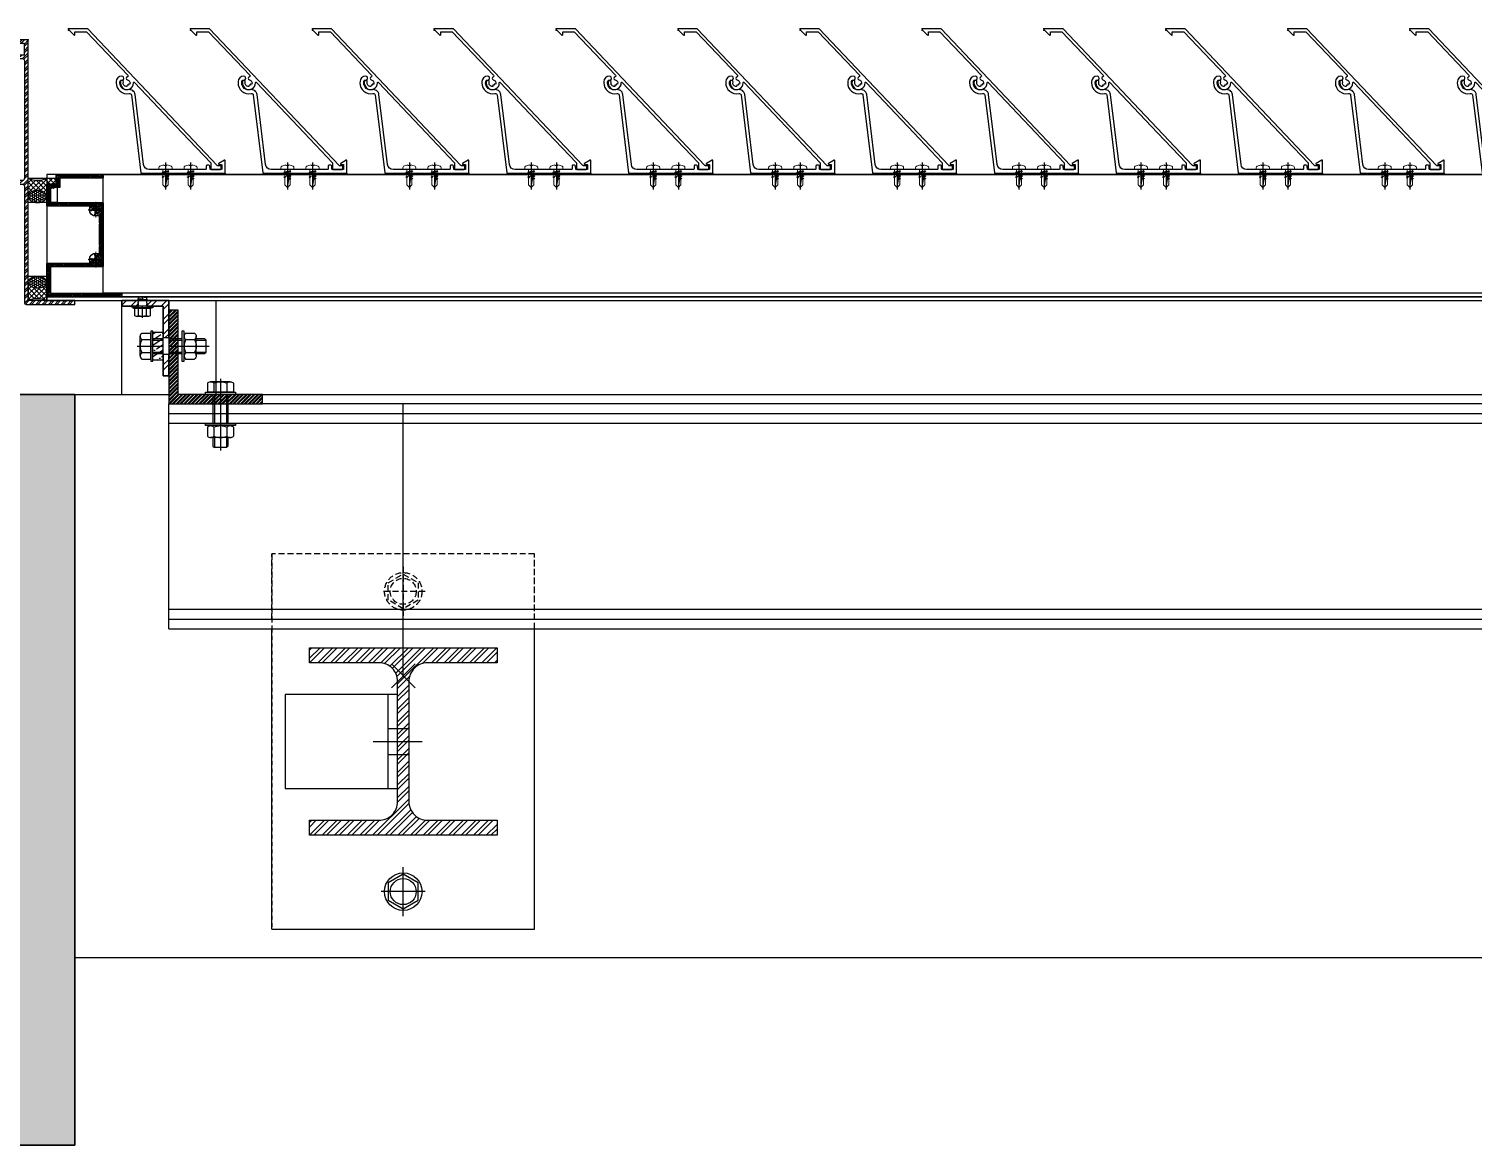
# Model space of a CAD drawing. Header units: millimetres. Extents: x 2519235 to 7246330, y 25937 to 201821.
# Drawn here: x 2729545 to 2730315, y 149462 to 150057 of the extents above; entities that cross this region are included whole.
import ezdxf
from ezdxf.enums import TextEntityAlignment as Align

# ---------------------------------------------------------------- set-up
doc = ezdxf.new("R2010")
doc.units = ezdxf.units.MM
doc.set_wipeout_variables(frame=1)
for name, pattern in [('CENTER', [50.8, 31.75, -6.35, 6.35, -6.35]), ('DXK_LINE_DOT2', [3.9198, 1.9599, -1.9599]), ('HIDDEN', [0.375, 0.25, -0.125]), ('HIDDEN2', [4.7625, 3.175, -1.5875]), ('TA_GL_005.00000', [13.75, 5, -1.25, 1.25, -1.25, 5])]:
    doc.linetypes.add(name, pattern=pattern)
for name, color, linetype in [('000 - 0_SYM_DWG_GRID-BUBBLE_MAIN_COLOR_1', 7, 'Continuous'), ('000 - 0_SYM_DWG_GRIDLINE_MAIN_COLOR_251', 7, 'Continuous'), ('000 - CONCRETE_COL_CUT_COLOR_1', 7, 'Continuous'), ('000 - CONCRETE_COL_CUT_COLOR_5', 7, 'Continuous'), ('000 - CONCRETE_COL_HATCH_', 7, 'Continuous'), ('000 - CONCRETE_COL_WIPEOUT_', 7, 'Continuous'), ('000 - STRUCTURE_STEEL_ACCESORIES_MAIN_COLOR_2', 7, 'Continuous'), ('000 - STRUCTURE_STEEL_ACCESORIES_WIPEOUT_', 7, 'Continuous'), ('010 - ASPG_ACCESSORIES_HATCH_', 7, 'Continuous'), ('010 - ASPG_ACCESSORIES_MAIN_COLOR_1', 7, 'Continuous'), ('010 - ASPG_ACCESSORIES_SUB_COLOR_1', 7, 'Continuous'), ('010 - ASPG_ACCESSORIES_SUB_COLOR_2', 7, 'Continuous'), ('010 - ASPG_ACCESSORIES_SYMBOL_', 7, 'Continuous'), ('010 - ASPG_ACCESSORIES_WIPEOUT_', 7, 'Continuous'), ('010 - ASPG_EXTR_DEF_SUB', 7, 'Continuous'), ('010 - ASPG_EXTR_MAIN_COLOR_2', 7, 'Continuous'), ('010 - ASPG_FASTERN_DEF_SUB', 7, 'Continuous'), ('010 - ASPG_FASTERN_MAIN_COLOR_1', 7, 'Continuous'), ('010 - ASPG_FASTERN_SUB_COLOR_2', 7, 'Continuous'), ('010 - ASPG_FASTERN_SUB_COLOR_3', 7, 'Continuous'), ('010 - ASPG_FRAMING_CUT_COLOR_4', 7, 'Continuous'), ('010 - ASPG_FRAMING_DEF_SUB', 7, 'Continuous'), ('010 - ASPG_FRAMING_HATCH_', 7, 'Continuous'), ('010 - ASPG_FRAMING_MAIN_COLOR_2', 7, 'Continuous'), ('010 - ASPG_FRAMING_SUB_COLOR_2', 7, 'Continuous'), ('010 - ASPG_FRAMING_WIPEOUT_', 7, 'Continuous'), ('_BOLT-M10', 7, 'Continuous'), ('_C-SC', 7, 'Continuous'), ('_Hatch', 7, 'Continuous'), ('_LOUVER-SB', 7, 'Continuous'), ('A-GLAZ-CURT', 7, 'Continuous'), ('BOLT & SCREW', 7, 'Continuous'), ('Center Line', 7, 'CENTER'), ('Xref-PLAN-106.940$0$_Beam', 7, 'Continuous'), ('Xref-PLAN-106.940$0$_C400-250', 7, 'Continuous')]:
    doc.layers.add(name, color=color, linetype=linetype)
doc.layers.add('12-GRID', color=7, linetype='CENTER', lineweight=13)
doc.layers.add('SCREW', color=7, linetype='Continuous', lineweight=5)
doc.styles.add('Arial', font='arial.ttf', dxfattribs={"height": 300})
doc.styles.add('TA', font='', dxfattribs={"height": 4.5})
doc.styles.get('TA').set_extended_font_data('Cordia New')
pattern_1 = [(45, (68845973.911, -106253.634), (-4.0411152545, 4.0411152545), []), (45, (68845976.6053, -106253.634), (-4.0411152545, 4.0411152545), [])]

# ---------------------------------------------------------------- blocks, each defined once
blk = doc.blocks.new('_C-SC')
at = {"layer": '_Hatch'}
h = blk.add_hatch(dxfattribs=at)
h.set_pattern_fill('STEEL', scale=1.5)
h.set_pattern_definition([(45, (-1941.0177, -2436.031), (-3.367596, 3.367596), []), (45, (-1941.0177, -2433.6497), (-3.367596, 3.367596), [])])
h.paths.add_polyline_path([(3, 67), (3, 3, 0.414214), (13, -7), (50, -7), (50, -15), (-50, -15), (-50, -7), (-13, -7, 0.414214), (-3, 3), (-3, 67, 0.414214), (-13, 77), (-50, 77), (-50, 85), (50, 85), (50, 77), (13, 77, 0.414214)])
at = {"color": 7, "linetype": 'Continuous'}
for p, q in [((70, 135), (-70, 135)), ((-70, 135), (-70, -25)), ((70, 135), (70, -25))]:
    blk.add_line(p, q, dxfattribs=at)
at = {"color": 7, "linetype": 'DXK_LINE_DOT2'}
for p, q in [((-70, 135), (-70, -25)), ((70, 135), (-70, 135)), ((70, -25), (70, 135))]:
    blk.add_line(p, q, dxfattribs=at)
at = {"color": 7, "linetype": 'HIDDEN2'}
for p, q in [((-70, -25), (-70, -65)), ((-70, -30.08), (-70, -65)), ((70, -65), (70, -25)), ((70, -30.08), (70, -65)), ((-70, -65), (70, -65)), ((-70, -65), (70, -65))]:
    blk.add_line(p, q, dxfattribs=at)
at = {"color": 7}
blk.add_lwpolyline([(-50, 85), (50, 85), (50, 77), (13, 77, 0.414214), (3, 67), (3, 3, 0.414214), (13, -7), (50, -7), (50, -15), (-50, -15), (-50, -7), (-13, -7, 0.414214), (-3, 3), (-3, 67, 0.414214), (-13, 77), (-50, 77)], format="xyb", close=True, dxfattribs=at)
for points in [[(63, 60), (3, 60), (3, 10), (63, 10)], [(63, 60), (8, 60), (8, 10), (63, 10)]]:
    blk.add_lwpolyline(points, close=True, dxfattribs=at)
at = {"layer": '_BOLT-M10', "color": 7}
for p, q in [((0, 128.05), (0, 101.95)), ((-11.69, 115), (11.69, 115)), ((3, 42), (-3, 42)), ((8, 42), (3, 42)), ((16, 35), (-10, 35)), ((3, 28), (-3, 28)), ((8, 28), (3, 28))]:
    blk.add_line(p, q, dxfattribs=at)
blk.add_lwpolyline([(-8, 110.38), (0, 105.76), (8, 110.38), (8, 119.62), (0, 124.24), (-8, 119.62)], close=True, dxfattribs=at)
for radius in [10, 6.93]:
    blk.add_circle((0, 115), radius, dxfattribs=at)
at = {"layer": 'Defpoints', "color": 7}
for p, q in [((6.35, -6.35), (-6.35, 6.35)), ((-6.35, -6.35), (6.35, 6.35))]:
    blk.add_line(p, q, dxfattribs=at)
at = {"layer": 'Defpoints', "color": 7, "linetype": 'HIDDEN2'}
for p, q in [((0, -58.05), (0, -31.95)), ((-11.69, -45), (11.69, -45))]:
    blk.add_line(p, q, dxfattribs=at)
blk.add_lwpolyline([(-8, -40.38), (0, -35.76), (8, -40.38), (8, -49.62), (0, -54.24), (-8, -49.62)], close=True, dxfattribs=at)
for radius in [10, 6.93]:
    blk.add_circle((0, -45), radius, dxfattribs=at)
blk = doc.blocks.new('*U360')
at = {"color": 7}
for p, q in [((125, -25), (-2525, -25)), ((-2525, -30.08), (125, -30.08)), ((125, -25), (125, -144.93)), ((-2525, -35.39), (125, -35.39)), ((-2525, -134.54), (125, -134.54)), ((-2525, -139.62), (125, -139.62)), ((-2525, -144.93), (125, -144.93))]:
    blk.add_line(p, q, dxfattribs=at)
at = {"layer": 'Defpoints', "color": 7}
for p, q in [((6.35, -6.35), (-6.35, 6.35)), ((-6.35, -6.35), (6.35, 6.35)), ((0, 0), (0, -144.93))]:
    blk.add_line(p, q, dxfattribs=at)
blk = doc.blocks.new('Xref-PLAN-106.940$0$_C400-250')
at = {"color": 7}
blk.add_lwpolyline([(125, 0), (125, -400), (-125, -400), (-125, 0)], close=True, dxfattribs=at)
at = {"layer": 'Defpoints', "color": 7}
for p, q in [((0, -144.1), (0, -255.9)), ((-55.9, -200), (55.9, -200))]:
    blk.add_line(p, q, dxfattribs=at)
blk = doc.blocks.new('Xref-PLAN-106.940')
at = {"layer": 'Xref-PLAN-106.940$0$_Beam', "color": 7}
for p, q in [((130644.18, 23258.4), (133394.18, 23258.4)), ((130644.18, 22958.4), (133394.18, 22958.4))]:
    blk.add_line(p, q, dxfattribs=at)
at = {"layer": 'Xref-PLAN-106.940$0$_C400-250', "color": 7}
blk.add_blockref('Xref-PLAN-106.940$0$_C400-250', (130519.18, 23258.4), dxfattribs=at)
blk = doc.blocks.new('*U1098')
at = {"layer": '000 - 0_SYM_DWG_GRIDLINE_MAIN_COLOR_251', "color": 7, "linetype": 'ByBlock', "ltscale": 5}
blk.add_line((2, 0), (-866, 0), dxfattribs=at)
at = {"color": 7, "style": 'TA', "flags": 1}
blk.add_attdef('LOCATION', (6, -6), '', height=4.5, rotation=270, dxfattribs=at)
at = {"layer": '000 - 0_SYM_DWG_GRID-BUBBLE_MAIN_COLOR_1', "color": 7, "style": 'Arial'}
blk.add_attdef('GRID-HEAD', text='', height=4, rotation=180, dxfattribs=at).set_placement((22, 0), align=Align.MIDDLE_CENTER)
blk = doc.blocks.new('W-1-PP17-ENT1_REV02_20260415-161303_PP17_ENT1_MAIN_DIMS_PL')
at = {"layer": '000 - 0_SYM_DWG_GRIDLINE_MAIN_COLOR_251', "color": 7, "linetype": 'TA_GL_005.00000', "xscale": 50, "yscale": 50, "zscale": 50, "rotation": 180}
blk.add_blockref('*U1098', (-18300, 0), dxfattribs=at)
blk = doc.blocks.new('*U2094')
at = {"layer": '000 - CONCRETE_COL_HATCH_'}
h = blk.add_hatch(dxfattribs=at)
h.set_pattern_fill('AR-CONC', scale=0.04)
h.set_pattern_definition([(50, (500, -831306.8257), (7.28738676, -0.63756342), [0.762, -8.382]), (355, (500, -831306.826), (-1.40973686, 7.64227381), [0.6096, -6.70562337]), (100.4514447, (500.607, -831306.879), (5.877649884, 7.004710076), [0.64760035, -7.123609784]), (46.1842, (500, -831304.794), (10.84316164, -1.68169312), [1.143, -12.573]), (96.6355576, (500.904, -831304.934), (9.49616536, 9.89704498), [0.97140093, -10.68542433]), (351.1841512, (500, -831304.794), (9.49616536, 9.89704498), [0.91439868, -10.05838928]), (21, (501.016, -831305.3017), (6.06457565, -4.090607927), [0.762, -8.382]), (326, (501.016, -831305.302), (2.472081134, 7.367518645), [0.6096, -6.7056]), (71.451445, (501.5214, -831305.6426), (8.53665677, 3.276910755), [0.64760035, -7.123597504]), (37.5, (500, -831306.8257), (0.12354413, 3.382201555), [0, -6.62432, 0, -6.8072, 0, -6.731]), (7.5, (500, -831306.8257), (2.6727865, 4.007222993), [0, -3.88112, 0, -6.47192, 0, -2.5654]), (327.5, (497.7343, -831306.8257), (5.423623807, -0.22914976), [0, -2.54, 0, -7.9248, 0, -10.5156]), (317.5, (496.7183, -831306.8257), (5.925167255, 1.01705964), [0, -3.302, 0, -5.26288, 0, -7.4676])])
h.paths.add_polyline_path([(0, 0), (250, 0), (250, 400), (0, 400)])
at = {"layer": '000 - CONCRETE_COL_CUT_COLOR_1', "color": 7, "lineweight": -2}
blk.add_lwpolyline([(0, 0), (250, 0), (250, 400), (0, 400), (0, 400), (0, 400), (0, 400), (0, 400), (0, 400), (0, 400), (0, 400), (0, 400), (0, 400), (0, 400), (0, 400), (0, 400), (0, 400), (0, 400), (0, 400), (0, 400), (0, 400), (0, 400), (0, 400), (0, 400), (0, 400), (0, 400), (0, 400), (0, 400), (0, 400), (0, 400), (0, 400), (0, 400), (0, 400), (0, 400), (0, 400), (0, 400), (0, 400), (0, 400), (0, 400), (0, 400), (0, 400), (0, 400), (0, 400), (0, 400), (0, 400), (0, 400), (0, 400), (0, 400)], close=True, dxfattribs=at)
blk = doc.blocks.new('A$C6d15e31b')
at = {"layer": 'A-GLAZ-CURT', "color": 7}
for p, q in [((-4949.99, 0), (-4949.99, 50)), ((-4949.99, 50), (-4899.99, 50)), ((-4899.99, 50), (-4899.99, 0))]:
    blk.add_line(p, q, dxfattribs=at)
at = {"color": 7}
for name, p in [('W-1-PP17-ENT1_REV02_20260415-161303_PP17_ENT1_MAIN_DIMS_PL', (0, 0)), ('Xref-PLAN-106.940', (-135619.34, -23258.4))]:
    blk.add_blockref(name, p, dxfattribs=at)
at = {"layer": '_C-SC', "color": 7, "rotation": 180}
blk.add_blockref('_C-SC', (-4800, -149.93), dxfattribs=at)
at = {"layer": '_LOUVER-SB', "color": 7, "rotation": 180}
blk.add_blockref('*U360', (-4800, -149.93), dxfattribs=at)
at = {"layer": '000 - CONCRETE_COL_CUT_COLOR_5', "color": 7}
blk.add_blockref('*U2094', (-5225.16, -400), dxfattribs=at)
blk = doc.blocks.new('*U2952')
at = {"layer": '12-GRID', "color": 7, "linetype": 'CENTER'}
for p, q in [((0, -6.2), (0, 2.2)), ((-4.2, -2), (4.2, -2))]:
    blk.add_line(p, q, dxfattribs=at)
at = {"layer": 'BOLT & SCREW', "color": 7}
for p, q in [((-0.55, -1.77), (-1.77, -1.56)), ((-0.55, -2.23), (-1.77, -2.44)), ((-0.46, -1.77), (-0.88, -1.56)), ((-0.46, -2.23), (-0.88, -2.44)), ((-0.23, -1.45), (-0.44, -0.23)), ((-0.23, -1.54), (-0.44, -1.12)), ((-0.23, -2.46), (-0.44, -2.88)), ((-0.23, -2.55), (-0.44, -3.77)), ((0.23, -1.45), (0.44, -0.23)), ((0.23, -1.54), (0.44, -1.12)), ((0.44, -2.88), (0.23, -2.46)), ((0.23, -2.55), (0.44, -3.77)), ((0.46, -1.77), (0.88, -1.56)), ((0.46, -2.23), (0.88, -2.44)), ((0.55, -1.77), (1.77, -1.56)), ((0.55, -2.23), (1.77, -2.44))]:
    blk.add_line(p, q, dxfattribs=at)
for points in [[(-1.77, -1.56), (-0.88, -1.56, 0.414214), (-0.44, -1.12), (-0.44, -0.23), (0.44, -0.23), (0.44, -1.12, 0.414214), (0.88, -1.56), (1.77, -1.56), (1.77, -2.44), (0.88, -2.44, 0.414214), (0.44, -2.88), (0.44, -3.77), (-0.44, -3.77), (-0.44, -2.88, 0.414214), (-0.88, -2.44), (-1.77, -2.44)], [(0.23, -2.46, -0.414214), (0.46, -2.23), (0.55, -2.23), (0.55, -1.77), (0.46, -1.77, -0.414214), (0.23, -1.54), (0.23, -1.45), (-0.23, -1.45), (-0.23, -1.54, -0.414214), (-0.46, -1.77), (-0.55, -1.77), (-0.55, -2.23), (-0.46, -2.23, -0.414214), (-0.23, -2.46), (-0.23, -2.55), (0.23, -2.55)]]:
    blk.add_lwpolyline(points, format="xyb", close=True, dxfattribs=at)
blk.add_circle((0, -2), 3.5, dxfattribs=at)
blk = doc.blocks.new('000_ASPG_TYP_FILES_20260218-010703_FRAME_EXTR_')
at = {"layer": '010 - ASPG_FRAMING_HATCH_'}
h = blk.add_hatch(dxfattribs=at)
h.set_pattern_fill('ANSI32', scale=0.1, angle=180)
edge = h.paths.add_edge_path()
edge.add_line((2, 16), (2, 2))
edge.add_line((2, 2), (39.7, 2))
edge.add_arc((39.7, 1.7), 0.3, 0, 90, ccw=False)
edge.add_line((40, 1.7), (40, 0.3))
edge.add_arc((39.7, 0.3), 0.3, -90, 0, ccw=False)
edge.add_line((39.7, 0), (0.3, 0))
edge.add_arc((0.3, 0.3), 0.3, 180, 270, ccw=False)
edge.add_line((0, 0.3), (0, 17.7))
edge.add_arc((0.3, 17.7), 0.3, 90, 180, ccw=False)
edge.add_line((0.3, 18), (22.56, 18))
edge.add_arc((22.56, 18.5), 0.5, 270, 380.20955)
edge.add_arc((26.17, 19.83), 3.35, 182.06379, 200.20955, ccw=False)
edge.add_arc((23.58, 19.74), 0.76, 2.06379, 182.06379, ccw=False)
edge.add_arc((26.17, 19.83), 1.83, 182.06379, 447.93621)
edge.add_arc((26.26, 22.42), 0.76, 87.93621, 267.93621, ccw=False)
edge.add_arc((26.17, 19.83), 3.35, 69.79045, 87.93621, ccw=False)
edge.add_arc((27.5, 23.44), 0.5, 249.79045, 360)
edge.add_line((28, 23.44), (28, 26.68))
edge.add_line((28, 26.68), (28.5, 27.18))
edge.add_line((28.5, 27.18), (28, 27.68))
edge.add_line((28, 27.68), (28, 38.62))
edge.add_line((28, 38.62), (28.5, 39.12))
edge.add_line((28.5, 39.12), (28, 39.62))
edge.add_line((28, 39.62), (28, 42.86))
edge.add_arc((27.5, 42.86), 0.5, 0, 110.20955)
edge.add_arc((26.17, 46.47), 3.35, 272.06379, 290.20955, ccw=False)
edge.add_arc((26.26, 43.88), 0.76, 92.06379, 272.06379, ccw=False)
edge.add_arc((26.17, 46.47), 1.83, 272.06379, 537.93621)
edge.add_arc((23.58, 46.56), 0.76, 177.93621, 357.93621, ccw=False)
edge.add_arc((26.17, 46.47), 3.35, 159.79045, 177.93621, ccw=False)
edge.add_arc((22.56, 47.8), 0.5, 339.79045, 450)
edge.add_line((22.56, 48.3), (0.3, 48.3))
edge.add_arc((0.3, 48.6), 0.3, 180, 270, ccw=False)
edge.add_line((0, 48.6), (0, 60))
edge.add_arc((0.3, 60), 0.3, 90, 180, ccw=False)
edge.add_line((0.3, 60.3), (5, 60.3))
edge.add_line((5, 60.3), (5, 65))
edge.add_arc((5.3, 65), 0.3, 90, 180, ccw=False)
edge.add_line((5.3, 65.3), (30, 65.3))
edge.add_line((30, 65.3), (30, 63.6))
edge.add_arc((29.7, 63.6), 0.3, -90, 0, ccw=False)
edge.add_line((29.7, 63.3), (7.3, 63.3))
edge.add_arc((7.3, 63), 0.3, 90, 180)
edge.add_line((7, 63), (7, 58.3))
edge.add_line((7, 58.3), (2.3, 58.3))
edge.add_arc((2.3, 58), 0.3, 90, 180)
edge.add_line((2, 58), (2, 50.6))
edge.add_arc((2.3, 50.6), 0.3, 180, 270)
edge.add_line((2.3, 50.3), (29.7, 50.3))
edge.add_arc((29.7, 50), 0.3, 0, 90, ccw=False)
edge.add_line((30, 50), (30, 26.68))
edge.add_line((30, 26.68), (30, 16.3))
edge.add_arc((29.7, 16.3), 0.3, -90, 0, ccw=False)
edge.add_line((29.7, 16), (2, 16))
at = {"layer": '010 - ASPG_FRAMING_CUT_COLOR_4', "color": 7}
blk.add_lwpolyline([(2, 16), (2, 2), (39.7, 2, -0.414214), (40, 1.7), (40, 0.3, -0.414214), (39.7, 0), (0.3, 0, -0.414214), (0, 0.3), (0, 17.7, -0.414214), (0.3, 18), (22.56, 18, 0.52173), (23.03, 18.67, -0.079342), (22.82, 19.71, -1), (24.34, 19.76, 2.296346), (26.24, 21.66, -1), (26.29, 23.18, -0.079342), (27.33, 22.97, 0.52173), (28, 23.44), (28, 26.68), (28.5, 27.18), (28, 27.68), (28, 38.62), (28.5, 39.12), (28, 39.62), (28, 42.86, 0.52173), (27.33, 43.33, -0.079342), (26.29, 43.12, -1), (26.24, 44.64, 2.296346), (24.34, 46.54, -1), (22.82, 46.59, -0.079342), (23.03, 47.63, 0.52173), (22.56, 48.3), (0.3, 48.3, -0.414214), (0, 48.6), (0, 60, -0.414214), (0.3, 60.3), (5, 60.3), (5, 65, -0.414214), (5.3, 65.3), (30, 65.3), (30, 63.6, -0.414214), (29.7, 63.3), (7.3, 63.3, 0.414214), (7, 63), (7, 58.3), (2.3, 58.3, 0.414214), (2, 58), (2, 50.6, 0.414214), (2.3, 50.3), (29.7, 50.3, -0.414214), (30, 50), (30, 26.68), (30, 16.3, -0.414214), (29.7, 16)], format="xyb", close=True, dxfattribs=at)
at = {"color": 7}
for p in [(26.17, 48.47), (26.17, 21.83)]:
    blk.add_blockref('*U2952', p, dxfattribs=at)
blk = doc.blocks.new('000_ASPG_TYP_FILES_FRAMING_EXTR_BREAKLINE_TYPE_2')
at = {"layer": '010 - ASPG_FRAMING_HATCH_', "transparency": 33554585}
h = blk.add_hatch(dxfattribs=at)
h.set_pattern_fill('ANSI32', scale=0.25)
h.paths.add_polyline_path([(131, 91, 0.414214), (132, 90), (140, 90, 0.414214), (141, 91), (141, 100), (2, 100), (2, 125), (0, 125), (0, 99, 0.414214), (1, 98), (63, 98, -0.414214), (64, 97), (64, 3, -0.414214), (63, 2), (0, 2), (0, 0), (141, 0), (141, 9, 0.414214), (140, 10), (132, 10, 0.414214), (131, 9), (131, 3, -0.414214), (130, 2), (67, 2, -0.414214), (66, 3), (66, 97, -0.414214), (67, 98), (130, 98, -0.414214), (131, 97)])
h.paths.add_polyline_path([(133, 92), (133, 98), (139, 98), (139, 92)], flags=16)
h.paths.add_polyline_path([(133, 8), (139, 8), (139, 2), (133, 2)], flags=16)
at = {"layer": '010 - ASPG_FRAMING_HATCH_'}
h = blk.add_hatch(dxfattribs=at)
h.set_pattern_fill('ANSI37', scale=0.595498, angle=-90)
h.set_pattern_definition([(315, (1257419.4929, -519971.6224), (1.3369313545, 1.3369313545), []), (45, (1257419.4929, -519971.6224), (-1.3369313545, 1.3369313545), [])])
edge = h.paths.add_edge_path()
edge.add_ellipse((57.77, 105), major_axis=(0, -5), ratio=0.644482, start_angle=0, end_angle=180)
edge.add_line((57.77, 110), (62, 110))
edge.add_arc((62, 110.3), 0.3, -90, 0)
edge.add_line((62.3, 110.3), (62.3, 111))
edge.add_line((62.3, 111), (61.8, 111.5))
edge.add_line((61.8, 111.5), (62.3, 112))
edge.add_line((62.3, 112), (61.8, 112.5))
edge.add_line((61.8, 112.5), (62.3, 113))
edge.add_line((62.3, 113), (61.8, 113.5))
edge.add_line((61.8, 113.5), (62.3, 114))
edge.add_line((62.3, 114), (62.3, 115))
edge.add_line((62.3, 115), (63.3, 115))
edge.add_line((63.3, 115), (63.8, 115.5))
edge.add_line((63.8, 115.5), (64.3, 115))
edge.add_line((64.3, 115), (64.8, 115.5))
edge.add_line((64.8, 115.5), (65.3, 115))
edge.add_line((65.3, 115), (65.8, 115.5))
edge.add_line((65.8, 115.5), (66.3, 115))
edge.add_line((66.3, 115), (67, 115))
edge.add_arc((67, 115.3), 0.3, -90, 0)
edge.add_line((67.3, 115.3), (67.3, 110))
edge.add_arc((77.2, 105), 11.09, 153.20373, 206.79627)
edge.add_line((67.3, 100), (57.77, 100))
h = blk.add_hatch(dxfattribs=at)
h.set_pattern_fill('ANSI37', scale=0.595498, angle=-90)
h.set_pattern_definition([(315, (1257419.1929, -519973.9224), (1.3369313545, 1.3369313545), []), (45, (1257419.1929, -519973.9224), (-1.3369313545, 1.3369313545), [])])
edge = h.paths.add_edge_path()
edge.add_ellipse((11.53, 105), major_axis=(0, -5), ratio=0.644482, start_angle=180, end_angle=360, ccw=False)
edge.add_line((11.53, 110), (2, 110))
edge.add_arc((-7.9, 105), 11.09, -26.79627, 26.79627, ccw=False)
edge.add_line((2, 100), (11.53, 100))
h = blk.add_hatch(dxfattribs=at)
h.set_pattern_fill('HONEY', scale=0.238199, angle=-90)
h.set_pattern_definition([(270, (1257419.4425, -519993.9224), (0.65495992507, -1.1344238721), [0.7562825814, -1.5125651628]), (30, (1257419.4425, -519993.9224), (0.65495992936, 1.1344238696), [0.7562825814, -1.5125651628]), (330, (1257419.4425, -519993.9224), (1.30991985442, -2.48e-09), [-1.5125651628, 0.7562825814])])
edge = h.paths.add_edge_path()
edge.add_ellipse((11.78, 105), major_axis=(0, -5), ratio=0.644482, start_angle=0, end_angle=360, ccw=False)
h = blk.add_hatch(dxfattribs=at)
h.set_pattern_fill('HONEY', scale=0.238199, angle=-90)
h.set_pattern_definition([(270, (1257419.24324, -519991.6224), (0.65495992507, -1.1344238721), [0.7562825814, -1.5125651628]), (30, (1257419.24324, -519991.6224), (0.65495992936, 1.1344238696), [0.7562825814, -1.5125651628]), (330, (1257419.24324, -519991.6224), (1.30991985442, -2.48e-09), [-1.5125651628, 0.7562825814])])
edge = h.paths.add_edge_path()
edge.add_ellipse((57.52, 105), major_axis=(0, -5), ratio=0.644482, start_angle=0, end_angle=360)
at = {"color": 7}
blk.add_point((141, 100), dxfattribs=at)
at = {"layer": '010 - ASPG_FRAMING_CUT_COLOR_4', "color": 7}
blk.add_lwpolyline([(0, 0), (0, 2), (63, 2, 0.414214), (64, 3), (64, 97, 0.414214), (63, 98), (1, 98, -0.414214), (0, 99), (0, 125), (2, 125), (2, 100), (141, 100), (141, 91, -0.414214), (140, 90), (132, 90, -0.414214), (131, 91), (131, 97, 0.414214), (130, 98), (67, 98, 0.414214), (66, 97), (66, 3, 0.414214), (67, 2), (130, 2, 0.414214), (131, 3), (131, 9, -0.414214), (132, 10), (140, 10, -0.414214), (141, 9), (141, 0)], format="xyb", close=True, dxfattribs=at)
for points in [[(139, 98), (139, 92), (133, 92), (133, 98)], [(139, 2), (139, 8), (133, 8), (133, 2)]]:
    blk.add_lwpolyline(points, close=True, dxfattribs=at)
at = {"layer": '010 - ASPG_FRAMING_DEF_SUB', "color": 7, "transparency": 33554457}
blk.add_line((0, 50), (141, 50), dxfattribs=at)
for points in [[(54.3, 100), (67.3, 100), (67.3, 115.5), (54.3, 115.5)], [(2, 100), (15, 100), (15, 110), (2, 110)]]:
    blk.add_lwpolyline(points, close=True, dxfattribs=at)
at = {"layer": '010 - ASPG_FRAMING_SUB_COLOR_2', "color": 7}
for points in [[(57.52, 100), (67.3, 100, -0.238199), (67.3, 110), (67.3, 115.3, -0.414214), (67, 115), (66.3, 115), (65.8, 115.5), (65.3, 115), (64.8, 115.5), (64.3, 115), (63.8, 115.5), (63.3, 115), (62.3, 115), (62.3, 114), (61.8, 113.5), (62.3, 113), (61.8, 112.5), (62.3, 112), (61.8, 111.5), (62.3, 111), (62.3, 110.3, -0.414214), (62, 110), (57.52, 110)], [(11.78, 100), (2, 100, 0.238199), (2, 110), (11.78, 110)]]:
    blk.add_lwpolyline(points, format="xyb", dxfattribs=at)
at = {"layer": '010 - ASPG_FRAMING_SUB_COLOR_2', "color": 7, "extrusion": (0, 0, -1)}
blk.add_ellipse((11.78, 105), major_axis=(0, -5), ratio=0.644482, dxfattribs=at)
at = {"layer": '010 - ASPG_FRAMING_SUB_COLOR_2', "color": 7}
blk.add_ellipse((57.52, 105), major_axis=(0, -5), ratio=0.644482, dxfattribs=at)
blk = doc.blocks.new('PZG35-9D5')
at = {"layer": 'Center Line', "color": 7}
blk.add_line((0, 3.73), (0, -10.53), dxfattribs=at)
at = {"layer": 'SCREW', "color": 7}
for p, q in [((-1.4, 0), (-1.4, -1.09)), ((1.4, 0), (1.4, -0.59)), ((-1.85, -1.4), (1.85, -0.9)), ((-1.85, -1.4), (-1.4, -1.09)), ((-1.85, -1.4), (-1.4, -1.71)), ((-1.85, -2.7), (1.85, -2.2)), ((-1.85, -2.7), (-1.4, -2.39)), ((-1.85, -2.7), (-1.4, -3.01)), ((-1.85, -4), (-1.4, -3.69)), ((-1.85, -4), (-0.99, -3.88)), ((-1.85, -4), (-1.4, -4.31)), ((-1.4, -1.09), (1.4, -0.59)), ((-1.4, -1.71), (1.4, -1.21)), ((-1.4, -1.71), (-1.4, -2.39)), ((-1.4, -2.39), (1.4, -1.89)), ((-1.4, -3.01), (1.4, -2.51)), ((-1.4, -3.01), (-1.4, -3.69)), ((-1.4, -3.69), (-0.84, -3.59)), ((-1.4, -4.31), (-1.18, -4.27)), ((-1.4, -4.31), (-1.4, -8.1)), ((0.56, -3.34), (1.4, -3.19)), ((0.71, -3.65), (1.85, -3.5)), ((0.71, -3.93), (1.4, -3.81)), ((0.71, -4.61), (1.4, -4.49)), ((0.71, -4.95), (1.85, -4.8)), ((0.71, -5.23), (1.4, -5.11)), ((1.85, -0.9), (1.4, -0.59)), ((1.85, -0.9), (1.4, -1.21)), ((1.4, -1.21), (1.4, -1.89)), ((1.85, -2.2), (1.4, -1.89)), ((1.85, -2.2), (1.4, -2.51)), ((1.4, -2.51), (1.4, -3.19)), ((1.85, -3.5), (1.4, -3.19)), ((1.85, -3.5), (1.4, -3.81)), ((1.4, -3.81), (1.4, -4.49)), ((1.85, -4.8), (1.4, -4.49)), ((1.85, -4.8), (1.4, -5.11)), ((1.4, -5.11), (1.4, -8.1)), ((0, -9.5), (-1.4, -8.1)), ((0, -9.5), (1.4, -8.1))]:
    blk.add_line(p, q, dxfattribs=at)
blk.add_lwpolyline([(0, -9.5), (0.71, -5.23), (0.71, -3.6, 0.417657), (0.41, -3.3, 0.108102), (-0.84, -3.59), (-1.4, -4.7)], format="xyb", dxfattribs=at)
blk = doc.blocks.new('*U2951')
at = {"layer": 'SCREW', "color": 7}
blk.add_lwpolyline([(3.03, 1.78, 0.09906), (0.8, 2.55), (0.8, 2.27), (-0.8, 2.27), (-0.8, 2.55, 0.09906), (-3.03, 1.78, 0.266588), (-3.5, 0.96), (-3.5, 0.2, 0.414214), (-3.3, 0), (3.3, 0, 0.414214), (3.5, 0.2), (3.5, 0.96, 0.266588)], format="xyb", close=True, dxfattribs=at)
blk.add_blockref('PZG35-9D5', (0, 0), dxfattribs=at)
blk = doc.blocks.new('*U2950')
at = {"color": 7}
blk.add_point((0, 0), dxfattribs=at)
at = {"layer": '010 - ASPG_ACCESSORIES_MAIN_COLOR_1', "color": 7}
blk.add_lwpolyline([(-39.7, -0.6, 0.414214), (-40, -0.9), (-40, -7.37, 0.57735), (-39.65, -7.57), (-36.64, -5.83, 0.767327), (-36.79, -5.3), (-37.9, -5.3, -0.414214), (-38.2, -5), (-38.2, -2.8, -0.414214), (-38, -2.6), (-32.18, -2.6, -0.388879), (-31.98, -2.78), (-31.85, -4.34, 0.388879), (-31.35, -4.8), (-30.3, -4.8, 0.414214), (-30, -4.5), (-30, -2.9, -0.414214), (-29.7, -2.6), (0.41, -2.6, -0.378969), (3.39, -5.24), (7.95, -42.52, 0.446593), (11.62, -45.08, -0.489802), (16.08, -48.68), (16.06, -49.36, -0.18248), (15.8, -50.02, -0.267949), (15.33, -50.17, 1.122115), (15.1, -52.34, 0.405004), (18.06, -49.4), (18.08, -48.72, 0.489805), (11.16, -43.13, -0.446597), (9.94, -42.28), (4.87, -0.85, 0.364176), (4.57, -0.6)], format="xyb", close=True, dxfattribs=at)
at = {"layer": '010 - ASPG_EXTR_DEF_SUB', "color": 7}
for p in [(-40, -0.5), (43.44, -76.9), (43.44, -77.5)]:
    blk.add_point(p, dxfattribs=at)
at = {"layer": '010 - ASPG_EXTR_MAIN_COLOR_2', "color": 7}
blk.add_lwpolyline([(11.37, -48.15), (11.47, -47.44), (12.18, -47.56), (12.29, -46.79, -0.535538), (14.19, -49.17, 0.991572), (15.66, -49.58, 1.157025), (8.79, -48.77, -0.688558), (8.27, -48.99), (-17.14, -22.17), (-32.34, -6.13), (-32.34, -2.9, 0.414312), (-32.64, -2.6), (-37.54, -2.6, 0.414116), (-37.84, -2.9), (-37.84, -4.3, 0.414214), (-37.54, -4.6), (-35.99, -4.6, -0.205895), (-35.77, -4.69), (33.23, -77.5), (43.14, -77.5, 0.668179), (43.36, -76.99), (40.52, -74.15, 0.668179), (40.01, -74.36), (40.01, -76), (33.87, -76), (11.86, -52.78, -0.558354), (12.08, -51.95, 0.766275), (12.04, -50.39, -0.438583), (10.71, -48.05)], format="xyb", close=True, dxfattribs=at)
at = {"layer": 'SCREW', "color": 7, "rotation": 180}
for p in [(-21.65, -2.5), (-8.24, -2.5)]:
    blk.add_blockref('*U2951', p, dxfattribs=at)
blk = doc.blocks.new('*U1118')
at = {"color": 7}
blk.add_wipeout([(1390, 4), (60, 4), (60, 69.3), (1390, 69.3)], dxfattribs=at).dxf.layer = '010 - ASPG_FRAMING_WIPEOUT_'
at = {"layer": '010 - ASPG_FRAMING_MAIN_COLOR_2', "color": 7}
blk.add_lwpolyline([(1360, 69.3), (90, 69.3), (90, 6), (1360, 6)], close=True, dxfattribs=at)
at = {"layer": '010 - ASPG_FRAMING_SUB_COLOR_2', "color": 7}
for points in [[(1390, 4), (60, 4), (60, 69.3), (1390, 69.3)], [(60, 2), (60, 4), (1390, 4), (1390, 2)]]:
    blk.add_lwpolyline(points, close=True, dxfattribs=at)
at = {"color": 7, "xscale": -1, "rotation": 180}
for p in [(620, 69.3), (685, 69.3), (750, 69.3), (815, 69.3), (880, 69.3), (945, 69.3), (1010, 69.3), (1075, 69.3), (1140, 69.3), (1205, 69.3), (1270, 69.3), (1335, 69.3)]:
    blk.add_blockref('*U2950', p, dxfattribs=at)
at = {"color": 7, "rotation": 89.99999999999999}
blk.add_blockref('000_ASPG_TYP_FILES_FRAMING_EXTR_BREAKLINE_TYPE_2', (1500, 0), dxfattribs=at)
at = {"color": 7, "xscale": -1}
blk.add_blockref('000_ASPG_TYP_FILES_20260218-010703_FRAME_EXTR_', (1390, 4), dxfattribs=at)
blk = doc.blocks.new('W-1-PP17-ENT1_REV02_20260416-153151_PP17_ENT1_ASPG_MAIN_UPPL')
at = {"color": 7, "xscale": -1}
blk.add_blockref('*U1118', (-3600, 48), dxfattribs=at)
blk = doc.blocks.new('*U3382')
at = {"layer": '010 - ASPG_ACCESSORIES_SUB_COLOR_2', "color": 7}
for p, q in [((-2.08, -1.55), (-2.08, 0)), ((2.08, -1.05), (2.08, 0)), ((-2.73, -1.9), (2.73, -1.4)), ((-2.73, -1.9), (-2.08, -1.55)), ((-2.73, -1.9), (-2.08, -2.25)), ((-2.73, -3.7), (2.73, -3.2)), ((-2.73, -3.7), (-2.08, -3.35)), ((-2.73, -3.7), (-2.08, -4.05)), ((-2.73, -5.5), (2.73, -5)), ((-2.73, -5.5), (2.73, -5)), ((-2.73, -5.5), (-2.08, -5.15)), ((-2.73, -5.5), (-2.08, -5.15)), ((-2.73, -5.5), (-2.08, -5.85)), ((-2.73, -5.5), (-2.08, -5.85)), ((-2.73, -7.3), (2.73, -6.8)), ((-2.73, -7.3), (-2.08, -6.95)), ((-2.73, -7.3), (-2.08, -7.65)), ((-2.08, -1.55), (2.08, -1.05)), ((-2.08, -2.25), (2.08, -1.75)), ((-2.08, -3.35), (-2.08, -2.25)), ((-2.08, -3.35), (2.08, -2.85)), ((-2.08, -4.05), (2.08, -3.55)), ((-2.08, -5.15), (-2.08, -4.05)), ((-2.08, -5.15), (2.08, -4.65)), ((-2.08, -5.15), (2.08, -4.65)), ((-2.08, -5.85), (2.08, -5.35)), ((-2.08, -5.85), (2.08, -5.35)), ((-2.08, -6.95), (-2.08, -5.85)), ((-2.08, -6.95), (-2.08, -5.85)), ((-2.08, -6.95), (2.08, -6.45)), ((-2.08, -7.65), (2.08, -7.15)), ((-2.08, -8.75), (-2.08, -7.65)), ((2.73, -1.4), (2.08, -1.05)), ((2.73, -1.4), (2.08, -1.75)), ((2.08, -2.85), (2.08, -1.75)), ((2.73, -3.2), (2.08, -2.85)), ((2.73, -3.2), (2.08, -3.55)), ((2.08, -4.65), (2.08, -3.55)), ((2.73, -5), (2.08, -4.65)), ((2.73, -5), (2.08, -4.65)), ((2.73, -5), (2.08, -5.35)), ((2.73, -5), (2.08, -5.35)), ((2.08, -6.45), (2.08, -5.35)), ((2.08, -6.45), (2.08, -5.35)), ((2.73, -6.8), (2.08, -6.45)), ((2.73, -6.8), (2.08, -7.15)), ((2.08, -8.25), (2.08, -7.15)), ((-2.73, -9.1), (-2.08, -8.75)), ((-2.73, -9.1), (-1.57, -8.98)), ((-2.73, -9.1), (-2.08, -9.45)), ((-2.73, -10.9), (-2.08, -10.55)), ((-2.73, -10.9), (-1.84, -10.81)), ((-2.73, -10.9), (-2.08, -11.25)), ((-2.08, -8.75), (-1.06, -8.61)), ((-2.08, -9.45), (-1.63, -9.39)), ((-2.08, -10.55), (-2.08, -9.45)), ((-2.08, -10.55), (-1.8, -10.51)), ((-2.08, -11.25), (-1.91, -11.23)), ((-2.08, -12.4), (-2.08, -11.25)), ((-2.08, -12.4), (-2.08, -15.6)), ((0.43, -8.44), (2.08, -8.25)), ((0.71, -8.78), (2.73, -8.6)), ((0.71, -9.1), (2.08, -8.95)), ((0.71, -10.21), (2.08, -10.05)), ((0.71, -10.58), (2.73, -10.4)), ((0.71, -10.9), (2.08, -10.75)), ((2.73, -8.6), (2.08, -8.25)), ((2.73, -8.6), (2.08, -8.95)), ((2.08, -10.05), (2.08, -8.95)), ((2.73, -10.4), (2.08, -10.05)), ((2.73, -10.4), (2.08, -10.75)), ((2.08, -10.75), (2.08, -15.6)), ((0, -17.2), (-2.08, -15.6)), ((0, -17.2), (2.08, -15.6))]:
    blk.add_line(p, q, dxfattribs=at)
blk.add_lwpolyline([(0, -17.2), (0.71, -11.46), (0.71, -8.74, 0.417657), (0.41, -8.44, 0.070993), (-1.53, -8.73), (-2.08, -12.4)], format="xyb", dxfattribs=at)
at = {"layer": '010 - ASPG_ACCESSORIES_SYMBOL_', "color": 7, "linetype": 'CENTER'}
blk.add_line((0, 6.14), (0, -18.2), dxfattribs=at)
at = {"layer": '010 - ASPG_FASTERN_MAIN_COLOR_1', "color": 7}
for p, q in [((-5.5, 0.55), (-5.5, 0)), ((5.5, 0), (-5.5, 0)), ((-5.2, 0.85), (-4.17, 1.2)), ((5.2, 0.85), (-5.2, 0.85)), ((-4.17, 5.05), (-4.17, 1.2)), ((4.17, 1.2), (-4.17, 1.2)), ((3.13, 5.45), (-3.13, 5.45)), ((-2.58, 0.85), (-2.08, 1.2)), ((-2.08, 5.05), (-2.08, 1.2)), ((2.08, 5.05), (2.08, 1.2)), ((2.45, 0.85), (2.08, 1.2)), ((4.17, 5.05), (4.17, 1.2)), ((5.2, 0.85), (4.17, 1.2)), ((5.5, 0.55), (5.5, 0))]:
    blk.add_line(p, q, dxfattribs=at)
for centre, radius, start, end in [((-5.2, 0.55), 0.3, 90, 180), ((-3.13, 3.89), 1.56, 48.01708, 131.98292), ((0, -0.18), 5.63, 68.27991, 111.72009), ((3.13, 3.89), 1.56, 48.01708, 131.98292), ((5.2, 0.55), 0.3, 0, 90)]:
    blk.add_arc(centre, radius, start, end, dxfattribs=at)
blk = doc.blocks.new('G$C7D677D58')
at = {"layer": '010 - ASPG_FASTERN_MAIN_COLOR_1'}
h = blk.add_hatch(dxfattribs=at)
h.set_pattern_fill('ANSI35', scale=0.02, angle=280.67684, style=0)
h.set_pattern_definition([(145.676841, (67.453535, -13.0942606), (0.00281929957, 0.00412935224), []), (145.676841, (67.4500606, -13.0949156), (0.00281929957, 0.00412935224), [0.00625, -0.00125, 0, -0.00125])])
h.paths.add_polyline_path([(0.02989, 0.01545), (0.02447, 0.01545), (0.02447, 0.00055), (0.02989, 0.00055)])
at = {"layer": '010 - ASPG_FASTERN_DEF_SUB', "color": 7, "ltscale": 0.1}
blk.add_line((0.03829, 0.008), (0, 0.008, 0), dxfattribs=at)
at = {"layer": '010 - ASPG_FASTERN_MAIN_COLOR_1', "color": 7}
for p, q in [((0.01327, 0, 0), (0.01327, 0.016, 0)), ((0.01327, 0.016, 0), (0.01447, 0.016, 0)), ((0.01447, 0.016, 0), (0.01447, 0, 0)), ((0.02989, 0), (0.02989, 0.016)), ((0.02989, 0.016), (0.03109, 0.016)), ((0.03109, 0.016), (0.03109, 0)), ((0.0024, 0.012, 0), (0.0016, 0.0112, 0)), ((0.0016, 0.0048, 0), (0.0016, 0.0112, 0)), ((0.00687, 0.0112, 0), (0.0016, 0.0112, 0)), ((0.00687, 0.012, 0), (0.0024, 0.012, 0)), ((0.00687, 0.0028, 0), (0.00687, 0.0132, 0)), ((0.01247, 0.01493, 0), (0.00767, 0.01493, 0)), ((0.01247, 0.01146, 0), (0.00767, 0.01146, 0)), ((0.01327, 0.0028, 0), (0.01327, 0.0132, 0)), ((0.03109, 0.00107), (0.03109, 0.01493)), ((0.03589, 0.01493), (0.03109, 0.01493)), ((0.03589, 0.01146), (0.03109, 0.01146)), ((0.03669, 0.0028), (0.03669, 0.0132)), ((0.00687, 0.0048, 0), (0.0016, 0.0048, 0)), ((0.0024, 0.004, 0), (0.0016, 0.0048, 0)), ((0.00687, 0.004, 0), (0.0024, 0.004, 0)), ((0.01247, 0.00454, 0), (0.00767, 0.00454, 0)), ((0.01247, 0.00107, 0), (0.00767, 0.00107, 0)), ((0.01447, 0, 0), (0.01327, 0, 0)), ((0.03109, 0), (0.02989, 0)), ((0.03589, 0.00454), (0.03109, 0.00454)), ((0.03589, 0.00107), (0.03109, 0.00107))]:
    blk.add_line(p, q, dxfattribs=at)
blk.add_lwpolyline([(0.02989, 0.01545), (0.02447, 0.01545), (0.02447, 0.00055), (0.02989, 0.00055)], close=True, dxfattribs=at)
at = {"layer": '010 - ASPG_FASTERN_MAIN_COLOR_1', "color": 7, "elevation": 0}
for points in [[(0.00767, 0.01493, 0.46188), (0.00767, 0.01146, 0.23094), (0.00767, 0.00454, 0.46188), (0.00767, 0.00107)], [(0.01247, 0.01493, -0.46188), (0.01247, 0.01146, -0.23094), (0.01247, 0.00454, -0.46188), (0.01247, 0.00107)], [(0.03589, 0.01493, -0.46188), (0.03589, 0.01146, -0.23094), (0.03589, 0.00454, -0.46188), (0.03589, 0.00107)]]:
    blk.add_lwpolyline(points, format="xyb", dxfattribs=at)
at = {"layer": '010 - ASPG_FASTERN_SUB_COLOR_2', "color": 7, "linetype": 'HIDDEN'}
for p, q in [((0.02989, 0.012), (0.01447, 0.012, 0)), ((0.02989, 0.0112), (0.01447, 0.0112, 0)), ((0.02989, 0.0048), (0.01447, 0.0048, 0)), ((0.02989, 0.004), (0.01447, 0.004, 0))]:
    blk.add_line(p, q, dxfattribs=at)
blk = doc.blocks.new('010 - ASPG_ACCESSORIES_BRACKET_FOR_FRAME_TYPE-1_CUT-VIEW')
at = {"color": 7}
blk.add_wipeout([(0, 25), (0, 0), (40, 0), (40, 3), (3, 3), (3, 25)], dxfattribs=at).dxf.layer = '010 - ASPG_ACCESSORIES_WIPEOUT_'
at = {"layer": '010 - ASPG_ACCESSORIES_HATCH_'}
h = blk.add_hatch(dxfattribs=at)
h.set_pattern_fill('ANSI32', scale=0.03)
h.set_pattern_definition(pattern_1)
h.paths.add_polyline_path([(1.45, 16.09), (1.1, 16.73), (0.75, 16.09), (0, 16.09), (0, 25), (3, 25), (2.98, 16.09)])
h = blk.add_hatch(dxfattribs=at)
h.set_pattern_fill('ANSI32', scale=0.03)
h.set_pattern_definition(pattern_1)
h.paths.add_polyline_path([(0, 0), (0, 11.78), (0.18, 11.92), (1.25, 11.92), (1.6, 11.27), (1.95, 11.92), (3, 11.92), (3, 3), (19.7, 3), (19.7, 0)])
h = blk.add_hatch(dxfattribs=at)
h.set_pattern_fill('ANSI32', scale=0.03)
h.set_pattern_definition(pattern_1)
h.paths.add_polyline_path([(28.7, 0), (28.7, 3), (40, 3), (40, 0)])
at = {"layer": '010 - ASPG_ACCESSORIES_MAIN_COLOR_1', "color": 7}
blk.add_lwpolyline([(0, 25), (0, 0), (40, 0), (40, 3), (3, 3), (3, 25)], close=True, dxfattribs=at)
at = {"layer": '010 - ASPG_ACCESSORIES_SUB_COLOR_1', "color": 7}
for points in [[(1.45, 16.09), (1.1, 16.73), (0.75, 16.09), (0, 16.09), (0, 25), (3, 25), (2.98, 16.09)], [(0, 0), (0, 11.78), (0.18, 11.92), (1.25, 11.92), (1.6, 11.27), (1.95, 11.92), (3, 11.92), (3, 3), (19.7, 3), (19.7, 0)], [(28.7, 0), (28.7, 3), (40, 3), (40, 0)]]:
    blk.add_lwpolyline(points, close=True, dxfattribs=at)
blk = doc.blocks.new('G$CF155826C')
at = {"layer": '010 - ASPG_FASTERN_DEF_SUB', "color": 7, "ltscale": 0.1}
blk.add_line((0, 0.008), (0.03829, 0.008, 0), dxfattribs=at)
at = {"layer": '010 - ASPG_FASTERN_MAIN_COLOR_1', "color": 7}
for p, q in [((0.0072, 0.016), (0.0072, 0)), ((0.0084, 0.016), (0.0072, 0.016)), ((0.0084, 0), (0.0084, 0.016)), ((0.02382, 0.016, 0), (0.02382, 0, 0)), ((0.02502, 0.016, 0), (0.02382, 0.016, 0)), ((0.02502, 0, 0), (0.02502, 0.016, 0)), ((0.0016, 0.0028), (0.0016, 0.0132)), ((0.0024, 0.01493), (0.0072, 0.01493)), ((0.0024, 0.01146), (0.0072, 0.01146)), ((0.0072, 0.00107), (0.0072, 0.01493)), ((0.02502, 0.0028, 0), (0.02502, 0.0132, 0)), ((0.02582, 0.01493, 0), (0.03062, 0.01493, 0)), ((0.02582, 0.01146, 0), (0.03062, 0.01146, 0)), ((0.03142, 0.0028, 0), (0.03142, 0.0132, 0)), ((0.03142, 0.012, 0), (0.03589, 0.012, 0)), ((0.03142, 0.0112, 0), (0.03669, 0.0112, 0)), ((0.03589, 0.012, 0), (0.03669, 0.0112, 0)), ((0.03669, 0.0048, 0), (0.03669, 0.0112, 0)), ((0.0024, 0.00454), (0.0072, 0.00454)), ((0.0024, 0.00107), (0.0072, 0.00107)), ((0.0072, 0), (0.0084, 0)), ((0.02382, 0, 0), (0.02502, 0, 0)), ((0.02582, 0.00454, 0), (0.03062, 0.00454, 0)), ((0.02582, 0.00107, 0), (0.03062, 0.00107, 0)), ((0.03142, 0.0048, 0), (0.03669, 0.0048, 0)), ((0.03142, 0.004, 0), (0.03589, 0.004, 0)), ((0.03589, 0.004, 0), (0.03669, 0.0048, 0))]:
    blk.add_line(p, q, dxfattribs=at)
at = {"layer": '010 - ASPG_FASTERN_MAIN_COLOR_1', "color": 7, "elevation": 0}
for points in [[(0.0024, 0.01493, 0.46188), (0.0024, 0.01146, 0.23094), (0.0024, 0.00454, 0.46188), (0.0024, 0.00107)], [(0.02582, 0.01493, 0.46188), (0.02582, 0.01146, 0.23094), (0.02582, 0.00454, 0.46188), (0.02582, 0.00107)], [(0.03062, 0.01493, -0.46188), (0.03062, 0.01146, -0.23094), (0.03062, 0.00454, -0.46188), (0.03062, 0.00107)]]:
    blk.add_lwpolyline(points, format="xyb", dxfattribs=at)
at = {"layer": '010 - ASPG_FASTERN_SUB_COLOR_3', "color": 7, "linetype": 'HIDDEN'}
for p, q in [((0.0084, 0.012), (0.02382, 0.012, 0)), ((0.0084, 0.0112), (0.02382, 0.0112, 0)), ((0.0084, 0.0048), (0.02382, 0.0048, 0)), ((0.0084, 0.004), (0.02382, 0.004, 0))]:
    blk.add_line(p, q, dxfattribs=at)
blk = doc.blocks.new('*U2111')
at = {"color": 7, "xscale": -1, "rotation": 270}
blk.add_blockref('*U3382', (3, 11), dxfattribs=at)
at = {"color": 7}
blk.add_wipeout([(50, 75), (50, 30), (5, 30), (5, 25), (55, 25), (55, 75)], dxfattribs=at).dxf.layer = '000 - STRUCTURE_STEEL_ACCESORIES_WIPEOUT_'
at = {"layer": '010 - ASPG_ACCESSORIES_HATCH_'}
h = blk.add_hatch(dxfattribs=at)
h.set_pattern_fill('ANSI32', scale=0.03, angle=-90)
h.set_pattern_definition([(315, (-106127.4852, -14494238.6785), (1.01027881362, 1.01027881362), []), (315, (-106127.4852, -14494239.352), (1.01027881362, 1.01027881362), [])])
h.paths.add_polyline_path([(50, 75), (50, 30), (5, 30), (5, 25), (55, 25), (55, 75)])
at = {"layer": '000 - STRUCTURE_STEEL_ACCESORIES_MAIN_COLOR_2', "color": 7}
blk.add_lwpolyline([(50, 75), (50, 30), (5, 30), (5, 25), (55, 25), (55, 75)], close=True, dxfattribs=at)
at = {"color": 7, "xscale": -1000, "yscale": 1000, "zscale": 1000}
for name, p, rotation in [('G$CF155826C', (41.6, 60.5), 180), ('G$C7D677D58', (32.2, 46.47, 0), 90)]:
    blk.add_blockref(name, p, dxfattribs=dict(at, rotation=rotation))
at = {"color": 7, "xscale": -1, "rotation": 180}
blk.add_blockref('010 - ASPG_ACCESSORIES_BRACKET_FOR_FRAME_TYPE-1_CUT-VIEW', (0, 25), dxfattribs=at)

msp = doc.modelspace()

# ---------------------------------------------------------------- block references
at = {"color": 7}
msp.add_blockref('A$C6d15e31b', (2734544.161, 149862.194), dxfattribs=at)

# ---------------------------------------------------------------- next in the draw order: block references
at = {"color": 7, "rotation": 270}
msp.add_blockref('*U2111', (2729594.161, 149912.194), dxfattribs=at)

# ---------------------------------------------------------------- next in the draw order: block references
at = {"color": 7}
msp.add_blockref('W-1-PP17-ENT1_REV02_20260416-153151_PP17_ENT1_ASPG_MAIN_UPPL', (2734544.161, 149862.194), dxfattribs=at)

doc.saveas('drawing.dxf')
